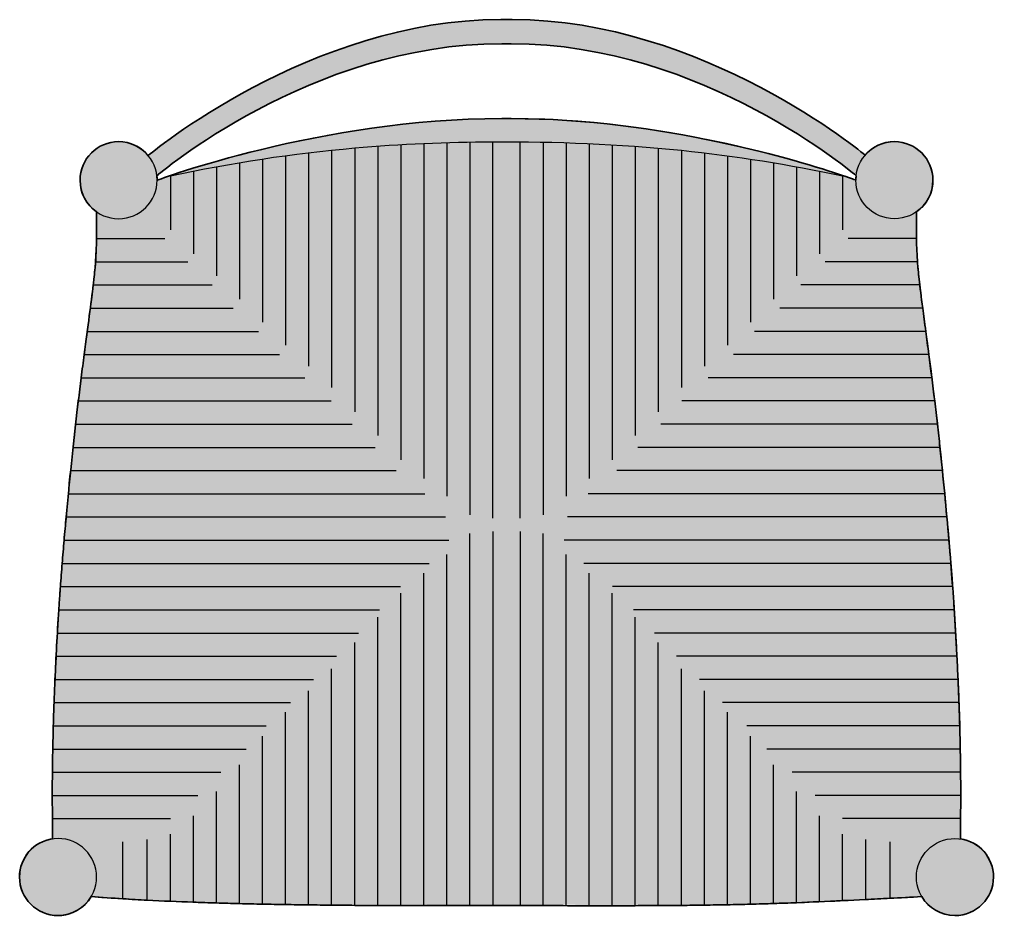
# Model space of a CAD drawing. Header units: millimetres. Extents: x 0 to 1796, y -930 to 798.
# Drawn here: x 150 to 670, y -930 to -451 of the extents above; entities that cross this region are included whole.
import ezdxf

# ---------------------------------------------------------------- set-up
doc = ezdxf.new("R2010")
doc.units = ezdxf.units.MM
doc.layers.add('Blocks', color=7, linetype='Continuous')
doc.layers.add('Blocks$Fill', color=7, linetype='Continuous', true_color=0xffffff)
doc.layers.add('Blocks$Inner', color=7, linetype='Continuous', lineweight=25, true_color=0x007f00)
doc.layers.add('Blocks$Outline', color=7, linetype='Continuous', lineweight=35, true_color=0xff3f3f)

# ---------------------------------------------------------------- blocks, each defined once
blk = doc.blocks.new('CH36 Top')
at = {"layer": 'Blocks$Fill'}
h = blk.add_hatch(color=256, dxfattribs=at)
h.paths.add_polyline_path([(235.65, 172.73), (234.65, 173.55), (231.72, 175.84), (226.98, 179.42), (220.51, 184.05), (212.44, 189.53), (202.86, 195.65), (191.87, 202.2), (185.89, 205.56), (179.59, 208.96), (173, 212.35), (166.12, 215.71), (158.97, 219.02), (151.56, 222.26), (143.9, 225.38), (136.02, 228.38), (127.91, 231.21), (119.6, 233.86), (111.09, 236.3), (102.41, 238.49), (93.55, 240.43), (89.07, 241.29), (84.55, 242.07), (79.99, 242.77), (75.4, 243.39), (70.78, 243.92), (66.13, 244.37), (61.45, 244.72), (56.74, 244.97), (52.01, 245.13), (47.25, 245.18), (47.25, 245.18), (41.03, 245.18), (36.28, 245.13), (31.54, 244.97), (26.84, 244.72), (22.16, 244.36), (17.51, 243.92), (12.88, 243.38), (8.3, 242.76), (3.74, 242.06), (-0.78, 241.27), (-5.26, 240.41), (-14.11, 238.48), (-22.79, 236.27), (-31.29, 233.83), (-39.6, 231.17), (-47.69, 228.33), (-55.57, 225.33), (-63.22, 222.19), (-70.62, 218.95), (-77.77, 215.63), (-84.64, 212.25), (-91.22, 208.85), (-97.51, 205.45), (-103.49, 202.08), (-114.46, 195.51), (-124.02, 189.38), (-132.08, 183.88), (-138.54, 179.23), (-143.28, 175.65), (-147.13, 172.58), (-147.19, 172.52), (-147.55, 172.94), (-147.92, 173.35), (-148.3, 173.75), (-148.69, 174.14), (-149.1, 174.52), (-149.51, 174.88), (-149.93, 175.24), (-150.36, 175.59), (-150.8, 175.92), (-151.25, 176.24), (-151.71, 176.55), (-152.18, 176.85), (-152.65, 177.13), (-153.13, 177.41), (-153.63, 177.67), (-154.13, 177.91), (-154.63, 178.15), (-155.15, 178.37), (-155.67, 178.58), (-156.2, 178.77), (-156.73, 178.95), (-157.27, 179.11), (-157.82, 179.26), (-158.37, 179.4), (-158.93, 179.52), (-159.5, 179.62), (-160.07, 179.71), (-160.64, 179.78), (-161.22, 179.84), (-161.81, 179.88), (-162.4, 179.91), (-162.99, 179.92), (-163.52, 179.91), (-164.05, 179.89), (-164.57, 179.86), (-165.09, 179.81), (-165.61, 179.75), (-166.12, 179.68), (-166.63, 179.6), (-167.14, 179.5), (-167.64, 179.39), (-168.13, 179.27), (-168.62, 179.14), (-169.11, 178.99), (-169.59, 178.84), (-170.07, 178.67), (-170.54, 178.49), (-171, 178.3), (-171.46, 178.1), (-171.91, 177.89), (-172.36, 177.67), (-172.8, 177.43), (-173.23, 177.19), (-173.66, 176.94), (-174.08, 176.68), (-174.5, 176.4), (-174.9, 176.12), (-175.3, 175.83), (-175.7, 175.53), (-176.08, 175.22), (-176.46, 174.9), (-176.83, 174.57), (-177.19, 174.23), (-177.54, 173.89), (-177.89, 173.54), (-178.22, 173.18), (-178.55, 172.81), (-178.87, 172.43), (-179.18, 172.04), (-179.48, 171.65), (-179.77, 171.25), (-180.06, 170.84), (-180.33, 170.43), (-180.59, 170.01), (-180.84, 169.58), (-181.09, 169.15), (-181.32, 168.71), (-181.54, 168.26), (-181.75, 167.81), (-181.95, 167.35), (-182.14, 166.88), (-182.32, 166.41), (-182.49, 165.94), (-182.64, 165.46), (-182.79, 164.97), (-182.92, 164.48), (-183.04, 163.99), (-183.15, 163.49), (-183.25, 162.98), (-183.33, 162.47), (-183.4, 161.96), (-183.46, 161.44), (-183.51, 160.92), (-183.54, 160.4), (-183.56, 159.87), (-183.57, 159.34), (-183.56, 158.69), (-183.53, 158.04), (-183.48, 157.4), (-183.41, 156.76), (-183.32, 156.13), (-183.21, 155.5), (-183.09, 154.88), (-182.94, 154.27), (-182.78, 153.67), (-182.6, 153.07), (-182.4, 152.48), (-182.19, 151.9), (-181.95, 151.33), (-181.7, 150.77), (-181.44, 150.21), (-181.16, 149.67), (-180.86, 149.13), (-180.55, 148.6), (-180.23, 148.09), (-179.88, 147.58), (-179.53, 147.09), (-179.16, 146.61), (-178.78, 146.13), (-178.38, 145.67), (-177.97, 145.23), (-177.54, 144.79), (-177.11, 144.37), (-176.66, 143.96), (-176.2, 143.56), (-175.73, 143.18), (-175.25, 142.81), (-174.75, 142.45), (-174.75, 128.51), (-174.9, 122.37), (-175.06, 119.18), (-175.29, 115.78), (-176.17, 106.49), (-185.24, 35.22), (-192.09, -32.95), (-194.92, -70.13), (-197.45, -119.71), (-198.33, -156.89), (-198.27, -192.47), (-198.73, -192.54), (-199.2, -192.63), (-199.66, -192.72), (-200.11, -192.82), (-200.56, -192.93), (-201.01, -193.06), (-201.45, -193.19), (-201.89, -193.33), (-202.32, -193.48), (-202.75, -193.64), (-203.18, -193.81), (-203.6, -193.99), (-204.02, -194.18), (-204.43, -194.38), (-204.83, -194.58), (-205.23, -194.8), (-205.63, -195.02), (-206.02, -195.25), (-206.4, -195.49), (-206.78, -195.74), (-207.15, -196), (-207.52, -196.26), (-207.88, -196.53), (-208.23, -196.81), (-208.58, -197.1), (-208.92, -197.39), (-209.26, -197.69), (-209.59, -198), (-209.91, -198.32), (-210.22, -198.64), (-210.53, -198.97), (-210.83, -199.3), (-211.12, -199.65), (-211.41, -199.99), (-211.69, -200.35), (-211.96, -200.71), (-212.22, -201.08), (-212.47, -201.45), (-212.72, -201.83), (-212.96, -202.22), (-213.19, -202.61), (-213.41, -203), (-213.62, -203.4), (-213.83, -203.81), (-214.02, -204.22), (-214.21, -204.64), (-214.39, -205.06), (-214.56, -205.49), (-214.71, -205.92), (-214.86, -206.35), (-215.01, -206.79), (-215.14, -207.23), (-215.26, -207.68), (-215.37, -208.13), (-215.47, -208.59), (-215.56, -209.05), (-215.64, -209.51), (-215.71, -209.98), (-215.77, -210.45), (-215.82, -210.92), (-215.86, -211.4), (-215.89, -211.87), (-215.9, -212.36), (-215.91, -212.84), (-215.9, -213.37), (-215.88, -213.9), (-215.85, -214.42), (-215.8, -214.95), (-215.74, -215.46), (-215.67, -215.98), (-215.59, -216.48), (-215.49, -216.99), (-215.38, -217.49), (-215.26, -217.98), (-215.13, -218.48), (-214.98, -218.96), (-214.83, -219.44), (-214.66, -219.92), (-214.48, -220.39), (-214.29, -220.85), (-214.09, -221.31), (-213.88, -221.76), (-213.66, -222.21), (-213.43, -222.65), (-213.18, -223.08), (-212.93, -223.51), (-212.67, -223.93), (-212.39, -224.35), (-212.11, -224.75), (-211.82, -225.15), (-211.52, -225.55), (-211.21, -225.93), (-210.89, -226.31), (-210.56, -226.68), (-210.23, -227.04), (-209.88, -227.39), (-209.53, -227.74), (-209.17, -228.07), (-208.8, -228.4), (-208.42, -228.72), (-208.04, -229.03), (-207.64, -229.33), (-207.24, -229.62), (-206.84, -229.9), (-206.42, -230.18), (-206, -230.44), (-205.57, -230.69), (-205.14, -230.94), (-204.7, -231.17), (-204.25, -231.39), (-203.8, -231.6), (-203.34, -231.8), (-202.88, -231.99), (-202.41, -232.17), (-201.93, -232.34), (-201.45, -232.49), (-200.96, -232.64), (-200.47, -232.77), (-199.98, -232.89), (-199.48, -233), (-198.97, -233.1), (-198.46, -233.18), (-197.95, -233.25), (-197.43, -233.31), (-196.91, -233.36), (-196.39, -233.39), (-195.86, -233.41), (-195.33, -233.42), (-194.63, -233.41), (-193.93, -233.37), (-193.24, -233.31), (-192.55, -233.23), (-191.88, -233.13), (-191.21, -233.01), (-190.54, -232.86), (-189.89, -232.69), (-189.24, -232.5), (-188.61, -232.3), (-187.98, -232.07), (-187.36, -231.82), (-186.75, -231.55), (-186.16, -231.27), (-185.57, -230.96), (-185, -230.64), (-184.43, -230.3), (-183.88, -229.94), (-183.34, -229.57), (-182.81, -229.18), (-182.3, -228.77), (-181.8, -228.35), (-181.31, -227.91), (-180.84, -227.46), (-180.38, -226.99), (-179.94, -226.51), (-179.51, -226.01), (-179.1, -225.5), (-178.71, -224.98), (-178.33, -224.44), (-177.97, -223.89), (-177.62, -223.33), (-147.7, -225.21), (-86.14, -227.33), (149.81, -227.86), (223.64, -225.47), (265.9, -223.33), (266.25, -223.89), (266.61, -224.44), (266.99, -224.98), (267.39, -225.5), (267.8, -226.01), (268.22, -226.51), (268.67, -226.99), (269.12, -227.46), (269.6, -227.91), (270.08, -228.35), (270.58, -228.77), (271.1, -229.18), (271.62, -229.57), (272.16, -229.94), (272.71, -230.3), (273.28, -230.64), (273.85, -230.96), (274.44, -231.27), (275.04, -231.55), (275.64, -231.82), (276.26, -232.07), (276.89, -232.3), (277.53, -232.5), (278.17, -232.69), (278.83, -232.86), (279.49, -233.01), (280.16, -233.13), (280.84, -233.23), (281.52, -233.31), (282.21, -233.37), (282.91, -233.41), (283.61, -233.42), (284.14, -233.41), (284.67, -233.39), (285.2, -233.36), (285.72, -233.31), (286.23, -233.25), (286.75, -233.18), (287.26, -233.1), (287.76, -233), (288.26, -232.89), (288.76, -232.77), (289.25, -232.64), (289.73, -232.49), (290.21, -232.34), (290.69, -232.17), (291.16, -231.99), (291.62, -231.8), (292.08, -231.6), (292.53, -231.39), (292.98, -231.17), (293.42, -230.94), (293.86, -230.69), (294.28, -230.44), (294.7, -230.18), (295.12, -229.9), (295.53, -229.62), (295.93, -229.33), (296.32, -229.03), (296.7, -228.72), (297.08, -228.4), (297.45, -228.07), (297.81, -227.74), (298.16, -227.39), (298.51, -227.04), (298.85, -226.68), (299.17, -226.31), (299.49, -225.93), (299.8, -225.55), (300.1, -225.15), (300.39, -224.75), (300.68, -224.35), (300.95, -223.93), (301.21, -223.51), (301.47, -223.08), (301.71, -222.65), (301.94, -222.21), (302.16, -221.76), (302.37, -221.31), (302.57, -220.85), (302.76, -220.39), (302.94, -219.92), (303.11, -219.44), (303.27, -218.96), (303.41, -218.48), (303.54, -217.98), (303.66, -217.49), (303.77, -216.99), (303.87, -216.48), (303.95, -215.98), (304.03, -215.46), (304.09, -214.95), (304.13, -214.42), (304.16, -213.9), (304.18, -213.37), (304.19, -212.84), (304.19, -212.36), (304.17, -211.87), (304.14, -211.4), (304.1, -210.92), (304.05, -210.45), (303.99, -209.98), (303.92, -209.51), (303.84, -209.05), (303.75, -208.59), (303.65, -208.13), (303.54, -207.68), (303.42, -207.23), (303.29, -206.79), (303.15, -206.35), (303, -205.92), (302.84, -205.49), (302.67, -205.06), (302.49, -204.64), (302.3, -204.22), (302.11, -203.81), (301.9, -203.4), (301.69, -203), (301.47, -202.61), (301.24, -202.22), (301, -201.83), (300.75, -201.45), (300.5, -201.08), (300.24, -200.71), (299.97, -200.35), (299.69, -199.99), (299.4, -199.65), (299.11, -199.3), (298.81, -198.97), (298.5, -198.64), (298.19, -198.32), (297.87, -198), (297.54, -197.69), (297.2, -197.39), (296.86, -197.1), (296.52, -196.81), (296.16, -196.53), (295.8, -196.26), (295.43, -196), (295.06, -195.74), (294.68, -195.49), (294.3, -195.25), (293.91, -195.02), (293.51, -194.8), (293.11, -194.58), (292.71, -194.38), (292.3, -194.18), (291.88, -193.99), (291.46, -193.81), (291.04, -193.64), (290.61, -193.48), (290.17, -193.33), (289.73, -193.19), (289.29, -193.06), (288.84, -192.93), (288.39, -192.82), (287.94, -192.72), (287.48, -192.63), (287.02, -192.54), (286.55, -192.47), (286.43, -144.5), (284.65, -94.92), (281.4, -45.34), (274.23, 29.02), (264.45, 106.49), (263.57, 115.78), (263.34, 119.18), (263.19, 122.37), (263.03, 128.51), (263.03, 142.45), (263.53, 142.81), (264.01, 143.18), (264.48, 143.56), (264.94, 143.96), (265.39, 144.37), (265.83, 144.79), (266.25, 145.23), (266.66, 145.67), (267.06, 146.13), (267.44, 146.61), (267.81, 147.09), (268.17, 147.58), (268.51, 148.09), (268.83, 148.6), (269.15, 149.13), (269.44, 149.67), (269.72, 150.21), (269.99, 150.77), (270.24, 151.33), (270.47, 151.9), (270.68, 152.48), (270.88, 153.07), (271.06, 153.67), (271.22, 154.27), (271.37, 154.88), (271.5, 155.5), (271.6, 156.13), (271.69, 156.76), (271.76, 157.4), (271.81, 158.04), (271.84, 158.69), (271.85, 159.34), (271.85, 159.87), (271.83, 160.4), (271.79, 160.92), (271.75, 161.44), (271.69, 161.96), (271.62, 162.47), (271.53, 162.98), (271.43, 163.49), (271.33, 163.99), (271.2, 164.48), (271.07, 164.97), (270.93, 165.46), (270.77, 165.94), (270.6, 166.41), (270.43, 166.88), (270.24, 167.35), (270.03, 167.81), (269.82, 168.26), (269.6, 168.71), (269.37, 169.15), (269.13, 169.58), (268.87, 170.01), (268.61, 170.43), (268.34, 170.84), (268.06, 171.25), (267.76, 171.65), (267.46, 172.04), (267.15, 172.43), (266.83, 172.81), (266.51, 173.18), (266.17, 173.54), (265.82, 173.89), (265.47, 174.23), (265.11, 174.57), (264.74, 174.9), (264.36, 175.22), (263.98, 175.53), (263.59, 175.83), (263.19, 176.12), (262.78, 176.4), (262.37, 176.68), (261.94, 176.94), (261.52, 177.19), (261.08, 177.43), (260.64, 177.67), (260.2, 177.89), (259.74, 178.1), (259.28, 178.3), (258.82, 178.49), (258.35, 178.67), (257.87, 178.84), (257.39, 178.99), (256.91, 179.14), (256.42, 179.27), (255.92, 179.39), (255.42, 179.5), (254.92, 179.6), (254.41, 179.68), (253.89, 179.75), (253.38, 179.81), (252.86, 179.86), (252.33, 179.89), (251.8, 179.91), (251.27, 179.92), (250.69, 179.91), (250.11, 179.88), (249.53, 179.84), (248.96, 179.79), (248.4, 179.72), (247.83, 179.63), (247.28, 179.53), (246.73, 179.41), (246.18, 179.28), (245.64, 179.14), (245.11, 178.98), (244.58, 178.8), (244.06, 178.62), (243.54, 178.41), (243.03, 178.2), (242.53, 177.97), (242.04, 177.73), (241.55, 177.48), (241.07, 177.22), (240.6, 176.94), (240.14, 176.65), (239.69, 176.35), (239.24, 176.03), (238.8, 175.71), (238.37, 175.37), (237.96, 175.03), (237.55, 174.67), (237.15, 174.3), (236.76, 173.93), (236.38, 173.54), (236.01, 173.14)], flags=0)
h.paths.add_polyline_path([(230.69, 159.34), (223.64, 161.82), (212.82, 165.33), (197.71, 169.81), (178.84, 174.82), (168.16, 177.38), (156.74, 179.91), (144.64, 182.36), (131.94, 184.65), (118.69, 186.75), (104.97, 188.58), (90.84, 190.11), (76.37, 191.27), (61.62, 192.01), (46.66, 192.26), (46.66, 192.26), (41.62, 192.26), (32.61, 192.17), (23.66, 191.89), (14.8, 191.45), (6.03, 190.85), (-11.17, 189.23), (-27.81, 187.12), (-43.79, 184.63), (-58.98, 181.85), (-73.28, 178.87), (-86.56, 175.8), (-98.7, 172.73), (-109.61, 169.76), (-127.22, 164.48), (-138.46, 160.75), (-142.41, 159.34), (-142.42, 159.93), (-142.45, 160.52), (-142.49, 161.11), (-142.54, 161.69), (-141.6, 162.48), (-138.83, 164.72), (-134.32, 168.2), (-128.16, 172.72), (-120.44, 178.06), (-111.25, 184.02), (-100.68, 190.39), (-94.91, 193.67), (-88.83, 196.97), (-82.44, 200.27), (-75.77, 203.55), (-68.82, 206.78), (-61.61, 209.92), (-54.14, 212.97), (-46.43, 215.88), (-38.48, 218.64), (-30.32, 221.22), (-21.94, 223.6), (-13.37, 225.74), (-4.6, 227.62), (-0.16, 228.45), (4.33, 229.22), (8.87, 229.9), (13.44, 230.5), (18.05, 231.02), (22.69, 231.46), (27.37, 231.8), (32.09, 232.05), (36.84, 232.2), (41.62, 232.25), (41.62, 232.25), (46.66, 232.25), (51.44, 232.2), (56.19, 232.05), (60.91, 231.8), (65.59, 231.46), (70.24, 231.02), (74.85, 230.5), (79.42, 229.9), (83.95, 229.22), (88.44, 228.45), (92.89, 227.62), (101.65, 225.74), (110.22, 223.6), (118.6, 221.22), (126.76, 218.64), (134.71, 215.88), (142.42, 212.97), (149.89, 209.92), (157.11, 206.78), (164.05, 203.55), (170.73, 200.27), (177.11, 196.97), (183.19, 193.67), (188.96, 190.39), (199.53, 184.02), (208.72, 178.06), (216.44, 172.72), (222.6, 168.2), (227.11, 164.72), (230.59, 161.89), (230.83, 161.69), (230.77, 161.11), (230.73, 160.52), (230.7, 159.93)], flags=0)
at = {"layer": 'Blocks$Inner'}
for p, q in [((-24.61, 177.54), (-24.61, 22.93)), ((-12.3, 178.34), (-12.3, 10)), ((0, 178.95), (0, 0)), ((12.31, 179.4), (12.31, -9.41)), ((24.61, 179.69), (24.61, -19.4)), ((36.92, -21.17), (36.92, 179.84)), ((51.37, -21.17), (51.37, 179.84)), ((63.67, 179.68), (63.67, -19.4)), ((75.98, 179.37), (75.98, -9.41)), ((88.28, 178.9), (88.28, 0)), ((100.59, 178.27), (100.59, 10)), ((112.89, 177.46), (112.89, 22.93)), ((-73.83, 172.44), (-73.83, 71.14)), ((-61.53, 174.01), (-61.53, 59.97)), ((-49.22, 175.39), (-49.22, 48.64)), ((-36.91, 176.57), (-36.91, 35.7)), ((125.2, 176.48), (125.2, 35.7)), ((137.5, 175.3), (137.5, 48.64)), ((149.81, 173.93), (149.81, 59.97)), ((162.11, 172.36), (162.11, 71.14)), ((-110.75, 166.57), (-110.75, 108.19)), ((-98.44, 168.72), (-98.44, 95.84)), ((-86.14, 170.68), (-86.14, 83.49)), ((174.42, 170.6), (174.42, 83.49)), ((186.72, 168.72), (186.72, 95.84)), ((199.03, 166.52), (199.03, 108.19)), ((-135.36, 161.81), (-135.36, 132.88)), ((-123.05, 164.23), (-123.05, 119.94)), ((211.33, 164.2), (211.33, 119.94)), ((223.64, 161.82), (223.64, 132.88)), ((-175.29, 115.78), (-125.95, 115.78)), ((263.57, 115.78), (214.23, 115.78)), ((-176.53, 103.39), (-113.01, 103.39)), ((264.82, 103.39), (201.3, 103.39)), ((-178.07, 91), (-101.84, 91)), ((266.37, 91), (190.12, 91)), ((-179.73, 78.6), (-88.32, 78.6)), ((268.01, 78.6), (176.6, 78.6)), ((-181.37, 66.21), (-77.15, 66.21)), ((269.65, 66.21), (165.43, 66.21)), ((-182.97, 53.81), (-63.63, 53.81)), ((271.26, 53.81), (151.91, 53.81)), ((-184.5, 41.42), (-49.51, 41.42)), ((272.78, 41.42), (137.8, 41.42)), ((-185.98, 29.02), (-38.34, 29.02)), ((274.23, 29.02), (126.62, 29.02)), ((-187.34, 16.63), (-25.99, 16.63)), ((275.6, 16.63), (114.28, 16.63)), ((-188.64, 4.23), (-14.82, 4.23)), ((276.9, 4.23), (103.11, 4.23)), ((-189.86, -8.16), (0.46, -8.16)), ((278.14, -8.16), (87.82, -8.16)), ((-191, -20.55), (11.63, -20.55)), ((279.3, -20.55), (76.65, -20.55)), ((-192.09, -32.95), (13.4, -32.95)), ((280.39, -32.95), (74.88, -32.95)), ((-193.11, -45.34), (2.81, -45.34)), ((281.4, -45.34), (85.47, -45.34)), ((88.28, -228.17), (88.28, -50.56)), ((-194.06, -57.74), (-12.47, -57.74)), ((-12.3, -228.09), (-12.3, -61.15)), ((100.59, -228.17), (100.59, -61.15)), ((282.35, -57.74), (100.76, -57.74)), ((-194.92, -70.13), (-23.64, -70.13)), ((283.2, -70.13), (111.93, -70.13)), ((-24.61, -228.04), (-24.61, -74.08)), ((-195.68, -82.53), (-34.81, -82.53)), ((283.97, -82.53), (123.1, -82.53)), ((-36.91, -227.97), (-36.91, -87.61)), ((284.65, -94.92), (134.86, -94.92)), ((-49.22, -227.87), (-49.22, -101.72)), ((137.5, -228.01), (137.5, -101.72)), ((-196.95, -107.31), (-58.92, -107.31)), ((285.23, -107.31), (147.2, -107.31)), ((-61.53, -227.73), (-61.53, -113.43)), ((149.81, -227.86), (149.81, -113.43)), ((-197.45, -119.71), (-71.27, -119.71)), ((-73.83, -227.55), (-73.83, -124.81)), ((285.73, -119.71), (159.55, -119.71)), ((162.11, -227.65), (162.11, -124.81)), ((-197.85, -132.1), (-84.2, -132.1)), ((286.13, -132.1), (172.49, -132.1)), ((-86.14, -227.33), (-86.14, -137.58)), ((174.42, -227.36), (174.42, -137.58)), ((-198.14, -144.5), (-94.79, -144.5)), ((286.43, -144.5), (183.07, -144.5)), ((-98.44, -227.05), (-98.44, -152.87)), ((186.72, -226.99), (186.72, -152.87)), ((-198.33, -156.89), (-108.31, -156.89)), ((286.61, -156.89), (196.59, -156.89)), ((-198.39, -169.29), (-120.66, -169.29)), ((-110.75, -226.71), (-110.75, -167.15)), ((199.03, -226.55), (199.03, -167.15)), ((286.67, -169.29), (208.94, -169.29)), ((-198.33, -181.68), (-135.36, -181.68)), ((-123.05, -226.3), (-123.05, -180.24)), ((211.33, -226.03), (211.33, -180.24)), ((286.61, -181.68), (223.64, -181.68)), ((-135.36, -225.85), (-135.36, -189.91)), ((223.64, -225.47), (223.64, -189.91)), ((-160.64, -224.48), (-160.64, -194.03)), ((-147.7, -225.21), (-147.7, -192.85)), ((235.99, -224.87), (235.99, -192.85)), ((248.92, -224.22), (248.92, -194.03))]:
    blk.add_line(p, q, dxfattribs=at)
for points in [[(-174.75, 128.18), (-138.3, 128.18)], [(263.03, 128.18), (226.58, 128.18)], [(24.61, -228.13), (24.61, -29.4)], [(36.92, -28.22), (36.92, -228.13)], [(51.37, -28.22), (51.37, -228.13)], [(63.67, -228.13), (63.67, -29.4)], [(12.31, -228.13), (12.31, -40.57)], [(75.98, -228.13), (75.98, -40.57)], [(0, -228.13), (0, -50.56)], [(112.89, -228.13), (112.89, -74.08)], [(125.2, -228.13), (125.2, -87.61)], [(-196.5, -94.92), (-46.57, -94.92)]]:
    blk.add_lwpolyline(points, dxfattribs=at)
for points in [[(-147.19, 172.52), (-147.19, 172.52), (-60.68, 245.18), (41.03, 245.18)], [(41.03, 245.18), (41.03, 245.18), (47.25, 245.18), (47.25, 245.18)], [(47.25, 245.18), (148.97, 245.18), (235.65, 172.73), (235.65, 172.73)], [(-142.54, 161.69), (-142.54, 161.69), (-60.69, 232.25), (41.62, 232.25)], [(41.62, 232.25), (41.62, 232.25), (46.66, 232.25), (46.66, 232.25)], [(46.66, 232.25), (148.97, 232.25), (230.83, 161.69), (230.83, 161.69)], [(-174.75, 142.45), (-174.75, 128.18), (-174.16, 115.78), (-185.33, 41.42), (-195.92, -70.13), (-198.86, -156.89), (-198.27, -181.68), (-198.27, -192.47)], [(263.03, 142.45), (263.03, 128.18), (262.44, 115.78), (273.62, 41.42), (284.2, -70.13), (287.14, -156.89), (286.55, -181.68), (286.55, -192.47)]]:
    blk.add_open_spline(points, degree=3, dxfattribs=at)
for points, knots in [([(230.69, 159.34), (230.69, 159.34), (143.09, 192.26), (46.66, 192.26), (46.66, 192.26), (41.62, 192.26), (41.62, 192.26), (-54.81, 192.26), (-142.41, 159.34), (-142.41, 159.34)], [0, 0, 0, 0, 1, 1, 1, 2, 2, 2, 3, 3, 3, 3]), ([(-142.41, 159.34), (-142.41, 147.97), (-151.63, 138.76), (-162.99, 138.76), (-174.36, 138.76), (-183.57, 147.97), (-183.57, 159.34), (-183.57, 170.7), (-174.36, 179.92), (-162.99, 179.92), (-151.63, 179.92), (-142.41, 170.7), (-142.41, 159.34)], [0, 0, 0, 0, 1, 1, 1, 2, 2, 2, 3, 3, 3, 4, 4, 4, 4]), ([(-135.36, 161.69), (-102.92, 168.63), (-45.54, 177.41), (45.83, 181), (133.2, 177.64), (195.21, 167.69), (223.64, 161.69)], [0, 0, 0, 0, 9.950862, 17.338168, 27.403591, 36.120133, 36.120133, 36.120133, 36.120133]), ([(230.69, 159.34), (230.69, 147.97), (239.91, 138.76), (251.27, 138.76), (262.64, 138.76), (271.85, 147.97), (271.85, 159.34), (271.85, 170.7), (262.64, 179.92), (251.27, 179.92), (239.91, 179.92), (230.69, 170.7), (230.69, 159.34)], [0, 0, 0, 0, 1, 1, 1, 2, 2, 2, 3, 3, 3, 4, 4, 4, 4]), ([(-174.75, -212.84), (-174.75, -224.21), (-183.96, -233.42), (-195.33, -233.42), (-206.7, -233.42), (-215.91, -224.21), (-215.91, -212.84), (-215.91, -201.48), (-206.7, -192.26), (-195.33, -192.26), (-183.96, -192.26), (-174.75, -201.48), (-174.75, -212.84)], [0, 0, 0, 0, 1, 1, 1, 2, 2, 2, 3, 3, 3, 4, 4, 4, 4]), ([(263.03, -212.84), (263.03, -224.21), (272.25, -233.42), (283.61, -233.42), (294.98, -233.42), (304.19, -224.21), (304.19, -212.84), (304.19, -201.48), (294.98, -192.26), (283.61, -192.26), (272.25, -192.26), (263.03, -201.48), (263.03, -212.84)], [0, 0, 0, 0, 1, 1, 1, 2, 2, 2, 3, 3, 3, 4, 4, 4, 4]), ([(-177.62, -223.33), (-147.17, -225.61), (-75.68, -228.18), (0.72, -228.13), (87.57, -228.1), (158.33, -228.64), (224.13, -225.53), (265.9, -223.33)], [0, 0, 0, 0, 9.161149, 21.466341, 22.911386, 35.216578, 42.68236, 42.68236, 42.68236, 42.68236])]:
    blk.add_open_spline(points, degree=3, knots=knots, dxfattribs=at)
at = {"layer": 'Blocks$Outline'}
for points, knots in [([(235.65, 172.73), (235.65, 172.73), (148.97, 245.18), (47.25, 245.18), (47.25, 245.18), (41.03, 245.18), (41.03, 245.18), (-60.68, 245.18), (-147.19, 172.52), (-147.19, 172.52)], [-3, -3, -3, -3, -2, -2, -2, -1, -1, -1, 0, 0, 0, 0]), ([(-142.54, 161.69), (-142.54, 161.69), (-60.69, 232.25), (41.62, 232.25), (41.62, 232.25), (46.66, 232.25), (46.66, 232.25), (148.97, 232.25), (230.83, 161.69), (230.83, 161.69)], [0, 0, 0, 0, 1, 1, 1, 2, 2, 2, 3, 3, 3, 3]), ([(230.69, 159.34), (230.69, 159.34), (215.96, 164.88), (126.88, 192.26), (46.66, 192.26), (46.66, 192.26), (41.62, 192.26), (41.62, 192.26), (-54.81, 192.26), (-142.41, 159.34), (-142.41, 159.34)], [0, 0, 0, 0, 0.16814, 1, 1, 1, 2, 2, 2, 3, 3, 3, 3]), ([(-147.19, 172.52), (-150.97, 177.04), (-156.64, 179.92), (-162.99, 179.92), (-174.36, 179.92), (-183.57, 170.7), (-183.57, 159.34), (-183.57, 152.35), (-180.08, 146.17), (-174.75, 142.45)], [-3.558545, -3.558545, -3.558545, -3.558545, -3, -3, -3, -2, -2, -2, -1.384714, -1.384714, -1.384714, -1.384714]), ([(263.03, 142.45), (268.36, 146.17), (271.85, 152.35), (271.85, 159.34), (271.85, 170.7), (262.64, 179.92), (251.27, 179.92), (245.02, 179.92), (239.42, 177.13), (235.65, 172.73)], [1.384714, 1.384714, 1.384714, 1.384714, 2, 2, 2, 3, 3, 3, 3.549977, 3.549977, 3.549977, 3.549977]), ([(-174.75, 142.45), (-174.75, 131.41), (-174.52, 123.38), (-175.86, 109.14), (-177.46, 95.21), (-179.86, 77.89), (-182.92, 54.26), (-184.23, 43.7), (-187.01, 20.28), (-189.67, -5.33), (-192.11, -32.98), (-193.13, -45.43), (-193.98, -56.46), (-194.56, -64.67), (-195.72, -82.02), (-196.7, -100.43), (-197.48, -120.19), (-197.88, -132.74), (-198.1, -142.12), (-198.25, -150.28), (-198.37, -159.09), (-198.41, -170.54), (-198.32, -182.18), (-198.27, -189.1), (-198.27, -192.47)], [0, 0, 0, 0, 5.203618, 6.726565, 7.158204, 11.024918, 12.04689, 12.998477, 13.45313, 17.200659, 18.001861, 18.807443, 19.624396, 20.179695, 20.46145, 23.173687, 24.17952, 25.265832, 26.468995, 26.906261, 27.854656, 29.509321, 31.53045, 33.632826, 33.632826, 33.632826, 33.632826]), ([(286.55, -192.47), (286.55, -189.1), (286.61, -182.18), (286.69, -170.54), (286.65, -159.09), (286.53, -150.28), (286.39, -142.12), (286.16, -132.74), (285.76, -120.19), (285.27, -107.69), (284.68, -95.23), (284, -82.78), (283.4, -72.99), (282.57, -60.68), (280.75, -36.1), (278.15, -7.64), (275.59, 16.83), (274.46, 27.11), (273.51, 35.3), (271.96, 48.35), (270.06, 63.24), (267.91, 79.34), (266.03, 93.48), (264.43, 106.17), (262.81, 123.38), (263.03, 131.41), (263.03, 142.45)], [-33.632826, -33.632826, -33.632826, -33.632826, -31.53045, -29.509321, -27.854656, -26.906261, -26.468995, -25.265832, -24.17952, -23.17369, -22.227327, -21.326687, -20.46145, -20.179695, -18.807443, -15.584067, -14.753484, -13.895789, -13.45313, -12.998477, -11.024918, -9.907428, -8.649313, -6.726565, -5.203618, 0, 0, 0, 0]), ([(-198.27, -192.47), (-208.24, -193.9), (-215.91, -202.47), (-215.91, -212.84), (-215.91, -224.21), (-206.7, -233.42), (-195.33, -233.42), (-187.8, -233.42), (-181.21, -229.37), (-177.62, -223.33)], [-2.912213, -2.912213, -2.912213, -2.912213, -2, -2, -2, -1, -1, -1, -0.337135, -0.337135, -0.337135, -0.337135]), ([(265.9, -223.33), (269.49, -229.37), (276.08, -233.42), (283.61, -233.42), (294.98, -233.42), (304.19, -224.21), (304.19, -212.84), (304.19, -202.47), (296.52, -193.9), (286.55, -192.47)], [0.337135, 0.337135, 0.337135, 0.337135, 1, 1, 1, 2, 2, 2, 2.912213, 2.912213, 2.912213, 2.912213]), ([(-177.62, -223.33), (-171.96, -223.76), (-161.99, -224.43), (-143.8, -225.45), (-127.17, -226.18), (-110.75, -226.72), (-98.44, -227.06), (-86.14, -227.34), (-73.83, -227.56), (-61.53, -227.74), (-49.22, -227.88), (-36.92, -227.98), (-24.61, -228.04), (0, -228.13), (25.33, -228.12), (58.85, -228.11), (80.08, -228.17), (108.79, -228.18), (129.3, -228.11), (149.81, -227.87), (162.11, -227.66), (174.39, -227.38), (186.51, -227.01), (202.19, -226.45), (221.7, -225.59), (244.52, -224.45), (259.91, -223.65), (265.9, -223.33)], [0, 0, 0, 0, 1.702414, 2.998547, 5.467227, 6.698758, 7.930163, 9.161149, 10.392117, 11.622754, 12.853432, 14.084008, 15.314336, 16.544789, 21.466341, 22.911386, 26.602358, 27.832484, 31.523662, 32.754431, 33.985271, 35.216578, 36.440574, 37.623205, 39.76182, 41.61133, 42.68236, 42.68236, 42.68236, 42.68236])]:
    blk.add_open_spline(points, degree=3, knots=knots, dxfattribs=at)
for points in [[(-142.41, 159.34), (-142.41, 160.13), (-142.46, 160.92), (-142.54, 161.69)], [(230.83, 161.69), (230.74, 160.92), (230.69, 160.13), (230.69, 159.34)]]:
    blk.add_open_spline(points, degree=3, dxfattribs=at)

msp = doc.modelspace()

# ---------------------------------------------------------------- block references
at = {"layer": 'Blocks'}
msp.add_blockref('CH36 Top', (365.99, -696.37), dxfattribs=at)

doc.saveas('drawing.dxf')
